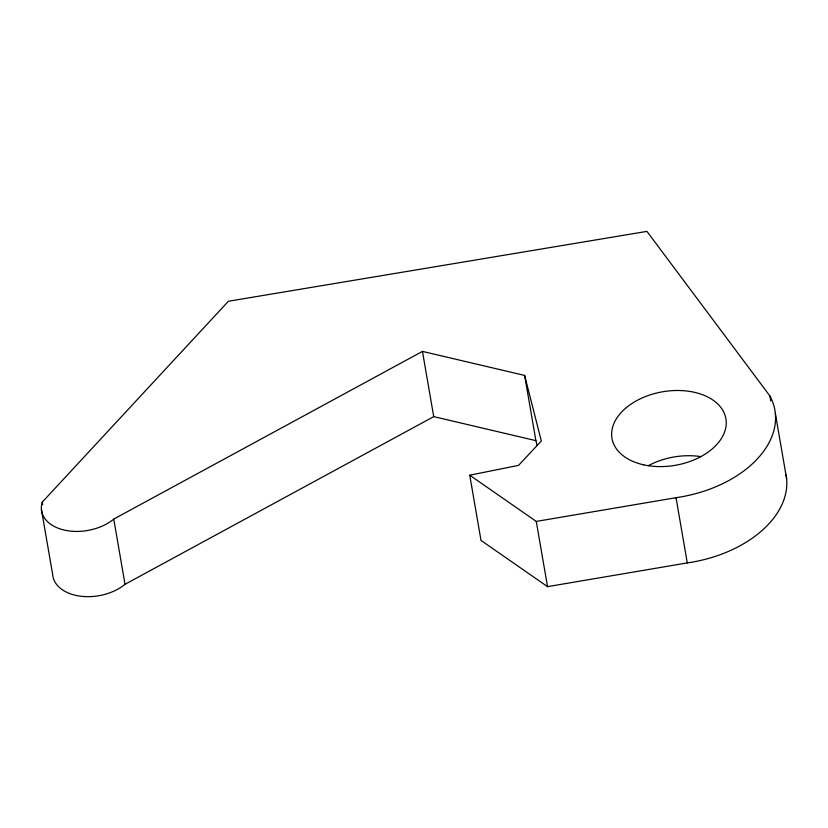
<?xml version="1.0" encoding="UTF-8"?>
<svg xmlns="http://www.w3.org/2000/svg" width="828" height="828" viewBox="0 0 828 828"><rect width="100%" height="100%" fill="white"/><g stroke="black" fill="none" stroke-linecap="round" stroke-linejoin="round"><path stroke-width="1.24" d="M42.714 504.635L42.28 502.12L228.404 301.257L646.937 231.385L769.874 395.929L770.744 400.949M42.28 502.12A41.938 27.065 -9.8 0 0 63.953 530.003A41.938 27.065 -9.8 0 0 113.757 519.084L422.456 351.403L524.631 375.426L541.326 441.003L518.566 465.367L469.745 475.2L481.006 540.425L547.546 586.648L687.292 562.916A107.537 69.407 -9.8 0 0 786.082 474.951M41.4 509.313L52.671 574.539A41.938 27.065 -9.8 0 0 80.212 596.16A41.938 27.065 -9.8 0 0 125.018 584.309L433.727 416.629L535.902 440.651L537.155 445.599M469.745 475.2L536.275 521.423L676.031 497.69A107.537 69.407 -9.8 0 0 769.874 395.929M775.329 413.307L786.6 478.532M676.031 497.69L687.292 562.916M524.631 375.426L535.902 440.651M536.275 521.423L547.546 586.648M422.456 351.403L433.727 416.629M113.757 519.084L125.018 584.309M648.314 465.678A57.815 37.312 -9.8 0 1 700.943 456.621M643.646 464.829A57.815 37.312 -9.8 0 0 726.135 420.355A57.815 37.312 -9.8 0 0 637.053 400.452A57.815 37.312 -9.8 0 0 643.646 464.829"/></g></svg>
